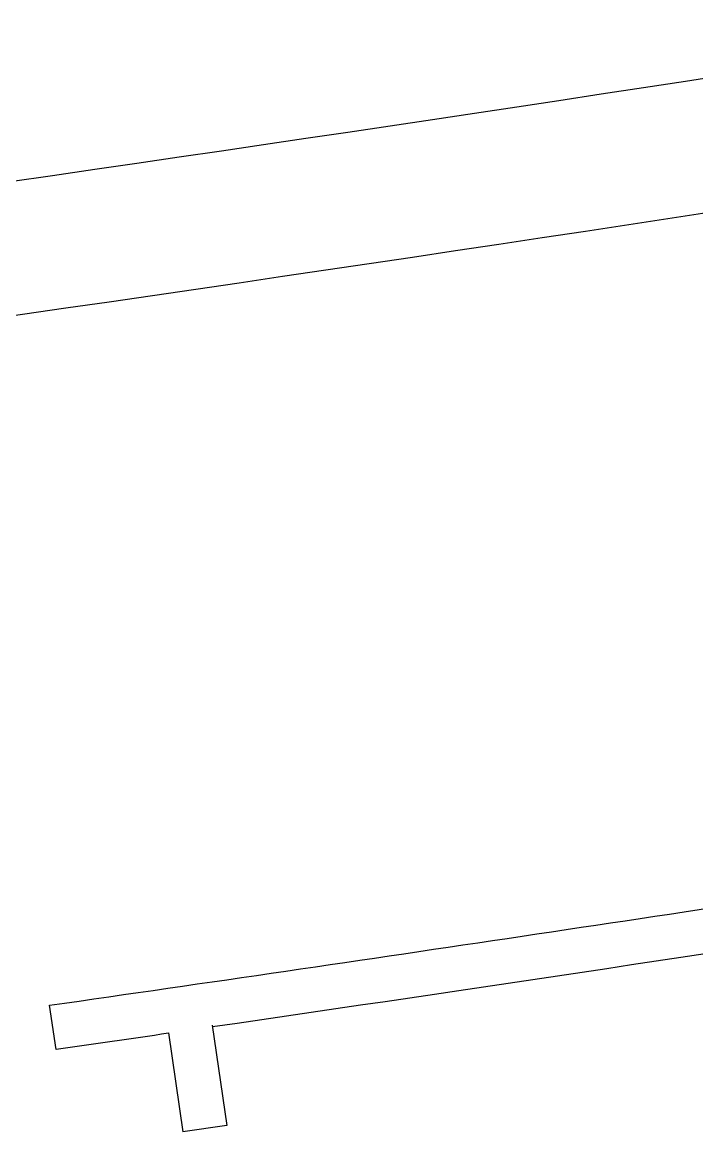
# Model space of a CAD drawing. Header units: inches. Extents: x -506 to 775, y 0 to 7618.
# Drawn here: x 575.1 to 635.9, y 230.4 to 330.4 of the extents above; entities that cross this region are included whole.
import ezdxf

# ---------------------------------------------------------------- set-up
doc = ezdxf.new("R2010")
doc.units = ezdxf.units.IN
doc.header["$MEASUREMENT"] = 0

msp = doc.modelspace()

# ---------------------------------------------------------------- linework, layer by layer
for p, q in [((578.11937, 237.85373), (577.542, 241.82496)), ((592.20323, 240.04187), (593.51792, 230.99662)), ((588.26273, 239.32845), (589.55778, 230.42086)), ((593.51829, 230.99667), (589.55778, 230.42086))]:
    msp.add_line(p, q)
for radius, start, end in [(7380, 277.050297462, 278.961176901), (7392, 276.864271877, 278.821657819), (7454, 278.160221022, 278.821657819), (7458, 278.26977265, 278.821657819), (7458, 278.160281047, 278.239026321)]:
    msp.add_arc((-480.4916, 7620.35333), radius, start, end)

doc.saveas('drawing.dxf')
